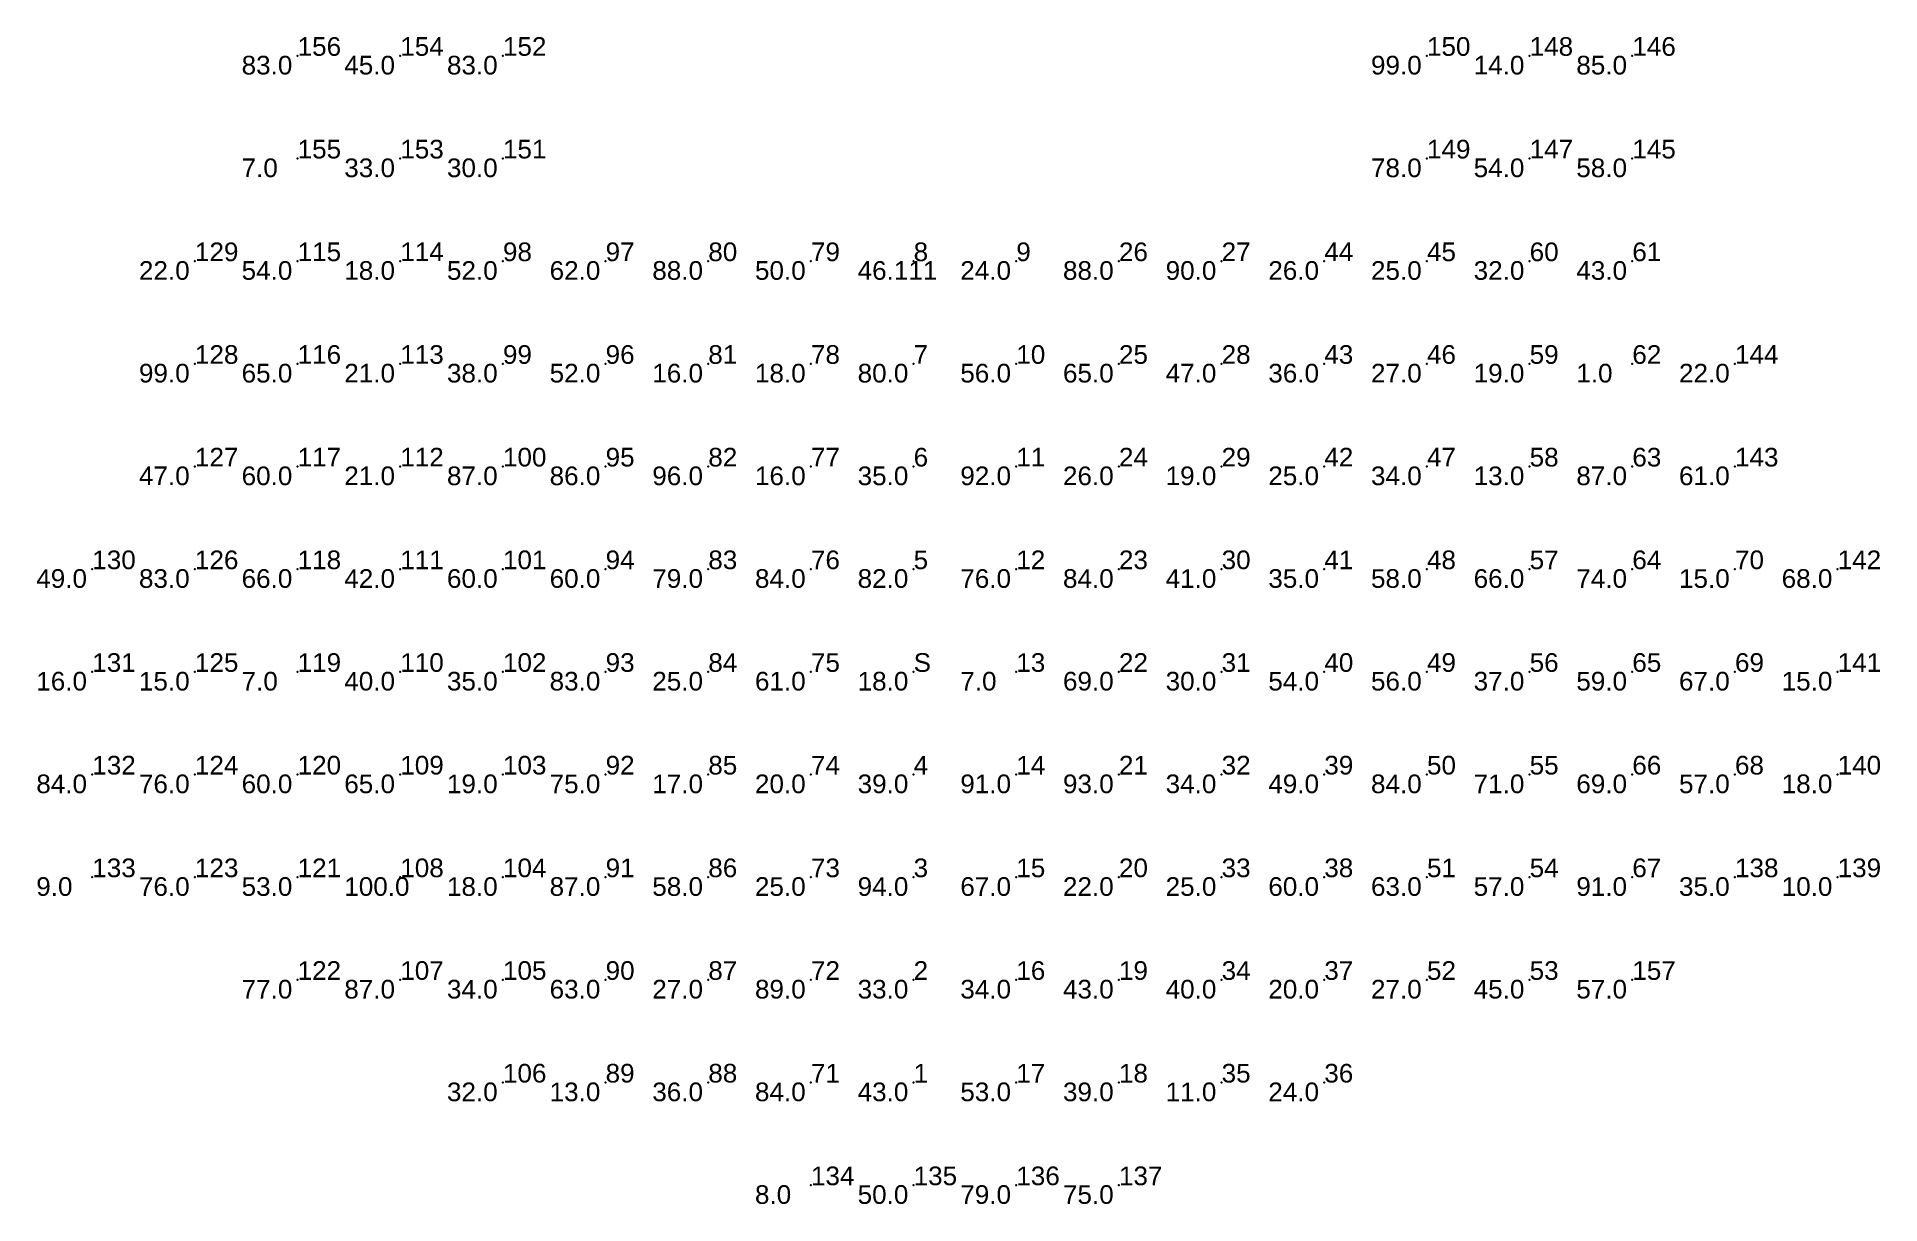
# Model space of a CAD drawing. Extents: x -18.8 to 20.7, y -11.4 to 13.6.
import ezdxf

# ---------------------------------------------------------------- set-up
doc = ezdxf.new("R2010")
doc.units = 0
doc.styles.get("Standard").update_dxf_attribs({"font": 'arial.ttf'})

msp = doc.modelspace()

# ---------------------------------------------------------------- linework, layer by layer
at = {"layer": 'punkty', "color": 7}
for p in [(-13.2, 13.2, 83), (-11, 13.2, 45), (-8.8, 13.2, 83), (11, 13.2, 99), (13.2, 13.2, 14), (15.4, 13.2, 85), (-13.2, 11, 7), (-11, 11, 33), (-8.8, 11, 30), (11, 11, 78), (13.2, 11, 54), (15.4, 11, 58), (-15.4, 8.8, 22), (-13.2, 8.8, 54), (-11, 8.8, 18), (-8.8, 8.8, 52), (-6.6, 8.8, 62), (-4.4, 8.8, 88), (-2.2, 8.8, 50), (0, 8.8, 46.111), (2.2, 8.8, 24), (4.4, 8.8, 88), (6.6, 8.8, 90), (8.8, 8.8, 26), (11, 8.8, 25), (13.2, 8.8, 32), (15.4, 8.8, 43), (-15.4, 6.6, 99), (-13.2, 6.6, 65), (-11, 6.6, 21), (-8.8, 6.6, 38), (-6.6, 6.6, 52), (-4.4, 6.6, 16), (-2.2, 6.6, 18), (0, 6.6, 80), (2.2, 6.6, 56), (4.4, 6.6, 65), (6.6, 6.6, 47), (8.8, 6.6, 36), (11, 6.6, 27), (13.2, 6.6, 19), (15.4, 6.6, 1), (17.6, 6.6, 22), (-15.4, 4.4, 47), (-13.2, 4.4, 60), (-11, 4.4, 21), (-8.8, 4.4, 87), (-6.6, 4.4, 86), (-4.4, 4.4, 96), (-2.2, 4.4, 16), (0, 4.4, 35), (2.2, 4.4, 92), (4.4, 4.4, 26), (6.6, 4.4, 19), (8.8, 4.4, 25), (11, 4.4, 34), (13.2, 4.4, 13), (15.4, 4.4, 87), (17.6, 4.4, 61), (-17.6, 2.2, 49), (-15.4, 2.2, 83), (-13.2, 2.2, 66), (-11, 2.2, 42), (-8.8, 2.2, 60), (-6.6, 2.2, 60), (-4.4, 2.2, 79), (-2.2, 2.2, 84), (0, 2.2, 82), (2.2, 2.2, 76), (4.4, 2.2, 84), (6.6, 2.2, 41), (8.8, 2.2, 35), (11, 2.2, 58), (13.2, 2.2, 66), (15.4, 2.2, 74), (17.6, 2.2, 15), (19.8, 2.2, 68), (-17.6, 0, 16), (-15.4, 0, 15), (-13.2, 0, 7), (-11, 0, 40), (-8.8, 0, 35), (-6.6, 0, 83), (-4.4, 0, 25), (-2.2, 0, 61), (0, 0, 18), (2.2, 0, 7), (4.4, 0, 69), (6.6, 0, 30), (8.8, 0, 54), (11, 0, 56), (13.2, 0, 37), (15.4, 0, 59), (17.6, 0, 67), (19.8, 0, 15), (-17.6, -2.2, 84), (-15.4, -2.2, 76), (-13.2, -2.2, 60), (-11, -2.2, 65), (-8.8, -2.2, 19), (-6.6, -2.2, 75), (-4.4, -2.2, 17), (-2.2, -2.2, 20), (0, -2.2, 39), (2.2, -2.2, 91), (4.4, -2.2, 93), (6.6, -2.2, 34), (8.8, -2.2, 49), (11, -2.2, 84), (13.2, -2.2, 71), (15.4, -2.2, 69), (17.6, -2.2, 57), (19.8, -2.2, 18), (-17.6, -4.4, 9), (-15.4, -4.4, 76), (-13.2, -4.4, 53), (-11, -4.4, 100), (-8.8, -4.4, 18), (-6.6, -4.4, 87), (-4.4, -4.4, 58), (-2.2, -4.4, 25), (0, -4.4, 94), (2.2, -4.4, 67), (4.4, -4.4, 22), (6.6, -4.4, 25), (8.8, -4.4, 60), (11, -4.4, 63), (13.2, -4.4, 57), (15.4, -4.4, 91), (17.6, -4.4, 35), (19.8, -4.4, 10), (-13.2, -6.6, 77), (-11, -6.6, 87), (-8.8, -6.6, 34), (-6.6, -6.6, 63), (-4.4, -6.6, 27), (-2.2, -6.6, 89), (0, -6.6, 33), (2.2, -6.6, 34), (4.4, -6.6, 43), (6.6, -6.6, 40), (8.8, -6.6, 20), (11, -6.6, 27), (13.2, -6.6, 45), (15.4, -6.6, 57), (-8.8, -8.8, 32), (-6.6, -8.8, 13), (-4.4, -8.8, 36), (-2.2, -8.8, 84), (0, -8.8, 43), (2.2, -8.8, 53), (4.4, -8.8, 39), (6.6, -8.8, 11), (8.8, -8.8, 24), (-2.2, -11, 8), (0, -11, 50), (2.2, -11, 79), (4.4, -11, 75)]:
    msp.add_point(p, dxfattribs=at)

# ---------------------------------------------------------------- texts
at = {"layer": 'tekst', "color": 7}
for s, p in [('156', (-13.2, 13.2)), ('154', (-11, 13.2)), ('152', (-8.8, 13.2)), ('150', (11, 13.2)), ('148', (13.2, 13.2)), ('146', (15.4, 13.2)), ('155', (-13.2, 11)), ('153', (-11, 11)), ('151', (-8.8, 11)), ('149', (11, 11)), ('147', (13.2, 11)), ('145', (15.4, 11)), ('129', (-15.4, 8.8)), ('115', (-13.2, 8.8)), ('114', (-11, 8.8)), ('98', (-8.8, 8.8)), ('97', (-6.6, 8.8)), ('80', (-4.4, 8.8)), ('79', (-2.2, 8.8)), ('8', (0, 8.8)), ('9', (2.2, 8.8)), ('26', (4.4, 8.8)), ('27', (6.6, 8.8)), ('44', (8.8, 8.8)), ('45', (11, 8.8)), ('60', (13.2, 8.8)), ('61', (15.4, 8.8)), ('128', (-15.4, 6.6)), ('116', (-13.2, 6.6)), ('113', (-11, 6.6)), ('99', (-8.8, 6.6)), ('96', (-6.6, 6.6)), ('81', (-4.4, 6.6)), ('78', (-2.2, 6.6)), ('7', (0, 6.6)), ('10', (2.2, 6.6)), ('25', (4.4, 6.6)), ('28', (6.6, 6.6)), ('43', (8.8, 6.6)), ('46', (11, 6.6)), ('59', (13.2, 6.6)), ('62', (15.4, 6.6)), ('144', (17.6, 6.6)), ('127', (-15.4, 4.4)), ('117', (-13.2, 4.4)), ('112', (-11, 4.4)), ('100', (-8.8, 4.4)), ('95', (-6.6, 4.4)), ('82', (-4.4, 4.4)), ('77', (-2.2, 4.4)), ('6', (0, 4.4)), ('11', (2.2, 4.4)), ('24', (4.4, 4.4)), ('29', (6.6, 4.4)), ('42', (8.8, 4.4)), ('47', (11, 4.4)), ('58', (13.2, 4.4)), ('63', (15.4, 4.4)), ('143', (17.6, 4.4)), ('130', (-17.6, 2.2)), ('126', (-15.4, 2.2)), ('118', (-13.2, 2.2)), ('111', (-11, 2.2)), ('101', (-8.8, 2.2)), ('94', (-6.6, 2.2)), ('83', (-4.4, 2.2)), ('76', (-2.2, 2.2)), ('5', (0, 2.2)), ('12', (2.2, 2.2)), ('23', (4.4, 2.2)), ('30', (6.6, 2.2)), ('41', (8.8, 2.2)), ('48', (11, 2.2)), ('57', (13.2, 2.2)), ('64', (15.4, 2.2)), ('70', (17.6, 2.2)), ('142', (19.8, 2.2)), ('131', (-17.6, 0)), ('125', (-15.4, 0)), ('119', (-13.2, 0)), ('110', (-11, 0)), ('102', (-8.8, 0)), ('93', (-6.6, 0)), ('84', (-4.4, 0)), ('75', (-2.2, 0)), ('S', (0, 0)), ('13', (2.2, 0)), ('22', (4.4, 0)), ('31', (6.6, 0)), ('40', (8.8, 0)), ('49', (11, 0)), ('56', (13.2, 0)), ('65', (15.4, 0)), ('69', (17.6, 0)), ('141', (19.8, 0)), ('132', (-17.6, -2.2)), ('124', (-15.4, -2.2)), ('120', (-13.2, -2.2)), ('109', (-11, -2.2)), ('103', (-8.8, -2.2)), ('92', (-6.6, -2.2)), ('85', (-4.4, -2.2)), ('74', (-2.2, -2.2)), ('4', (0, -2.2)), ('14', (2.2, -2.2)), ('21', (4.4, -2.2)), ('32', (6.6, -2.2)), ('39', (8.8, -2.2)), ('50', (11, -2.2)), ('55', (13.2, -2.2)), ('66', (15.4, -2.2)), ('68', (17.6, -2.2)), ('140', (19.8, -2.2)), ('133', (-17.6, -4.4)), ('123', (-15.4, -4.4)), ('121', (-13.2, -4.4)), ('108', (-11, -4.4)), ('104', (-8.8, -4.4)), ('91', (-6.6, -4.4)), ('86', (-4.4, -4.4)), ('73', (-2.2, -4.4)), ('3', (0, -4.4)), ('15', (2.2, -4.4)), ('20', (4.4, -4.4)), ('33', (6.6, -4.4)), ('38', (8.8, -4.4)), ('51', (11, -4.4)), ('54', (13.2, -4.4)), ('67', (15.4, -4.4)), ('138', (17.6, -4.4)), ('139', (19.8, -4.4)), ('122', (-13.2, -6.6)), ('107', (-11, -6.6)), ('105', (-8.8, -6.6)), ('90', (-6.6, -6.6)), ('87', (-4.4, -6.6)), ('72', (-2.2, -6.6)), ('2', (0, -6.6)), ('16', (2.2, -6.6)), ('19', (4.4, -6.6)), ('34', (6.6, -6.6)), ('37', (8.8, -6.6)), ('52', (11, -6.6)), ('53', (13.2, -6.6)), ('157', (15.4, -6.6)), ('106', (-8.8, -8.8)), ('89', (-6.6, -8.8)), ('88', (-4.4, -8.8)), ('71', (-2.2, -8.8)), ('1', (0, -8.8)), ('17', (2.2, -8.8)), ('18', (4.4, -8.8)), ('35', (6.6, -8.8)), ('36', (8.8, -8.8)), ('134', (-2.2, -11)), ('135', (0, -11)), ('136', (2.2, -11)), ('137', (4.4, -11))]:
    msp.add_text(s, height=0.4, dxfattribs=at).set_placement(p)
at = {"layer": 'wysokosc', "color": 7}
for s, p in [('83.0', (-14.4, 12.8)), ('45.0', (-12.2, 12.8)), ('83.0', (-10, 12.8)), ('99.0', (9.8, 12.8)), ('14.0', (12, 12.8)), ('85.0', (14.2, 12.8)), ('7.0', (-14.4, 10.6)), ('33.0', (-12.2, 10.6)), ('30.0', (-10, 10.6)), ('78.0', (9.8, 10.6)), ('54.0', (12, 10.6)), ('58.0', (14.2, 10.6)), ('22.0', (-16.6, 8.4)), ('54.0', (-14.4, 8.4)), ('18.0', (-12.2, 8.4)), ('52.0', (-10, 8.4)), ('62.0', (-7.8, 8.4)), ('88.0', (-5.6, 8.4)), ('50.0', (-3.4, 8.4)), ('46.111', (-1.2, 8.4)), ('24.0', (1, 8.4)), ('88.0', (3.2, 8.4)), ('90.0', (5.4, 8.4)), ('26.0', (7.6, 8.4)), ('25.0', (9.8, 8.4)), ('32.0', (12, 8.4)), ('43.0', (14.2, 8.4)), ('99.0', (-16.6, 6.2)), ('65.0', (-14.4, 6.2)), ('21.0', (-12.2, 6.2)), ('38.0', (-10, 6.2)), ('52.0', (-7.8, 6.2)), ('16.0', (-5.6, 6.2)), ('18.0', (-3.4, 6.2)), ('80.0', (-1.2, 6.2)), ('56.0', (1, 6.2)), ('65.0', (3.2, 6.2)), ('47.0', (5.4, 6.2)), ('36.0', (7.6, 6.2)), ('27.0', (9.8, 6.2)), ('19.0', (12, 6.2)), ('1.0', (14.2, 6.2)), ('22.0', (16.4, 6.2)), ('47.0', (-16.6, 4)), ('60.0', (-14.4, 4)), ('21.0', (-12.2, 4)), ('87.0', (-10, 4)), ('86.0', (-7.8, 4)), ('96.0', (-5.6, 4)), ('16.0', (-3.4, 4)), ('35.0', (-1.2, 4)), ('92.0', (1, 4)), ('26.0', (3.2, 4)), ('19.0', (5.4, 4)), ('25.0', (7.6, 4)), ('34.0', (9.8, 4)), ('13.0', (12, 4)), ('87.0', (14.2, 4)), ('61.0', (16.4, 4)), ('49.0', (-18.8, 1.8)), ('83.0', (-16.6, 1.8)), ('66.0', (-14.4, 1.8)), ('42.0', (-12.2, 1.8)), ('60.0', (-10, 1.8)), ('60.0', (-7.8, 1.8)), ('79.0', (-5.6, 1.8)), ('84.0', (-3.4, 1.8)), ('82.0', (-1.2, 1.8)), ('76.0', (1, 1.8)), ('84.0', (3.2, 1.8)), ('41.0', (5.4, 1.8)), ('35.0', (7.6, 1.8)), ('58.0', (9.8, 1.8)), ('66.0', (12, 1.8)), ('74.0', (14.2, 1.8)), ('15.0', (16.4, 1.8)), ('68.0', (18.6, 1.8)), ('16.0', (-18.8, -0.4)), ('15.0', (-16.6, -0.4)), ('7.0', (-14.4, -0.4)), ('40.0', (-12.2, -0.4)), ('35.0', (-10, -0.4)), ('83.0', (-7.8, -0.4)), ('25.0', (-5.6, -0.4)), ('61.0', (-3.4, -0.4)), ('18.0', (-1.2, -0.4)), ('7.0', (1, -0.4)), ('69.0', (3.2, -0.4)), ('30.0', (5.4, -0.4)), ('54.0', (7.6, -0.4)), ('56.0', (9.8, -0.4)), ('37.0', (12, -0.4)), ('59.0', (14.2, -0.4)), ('67.0', (16.4, -0.4)), ('15.0', (18.6, -0.4)), ('84.0', (-18.8, -2.6)), ('76.0', (-16.6, -2.6)), ('60.0', (-14.4, -2.6)), ('65.0', (-12.2, -2.6)), ('19.0', (-10, -2.6)), ('75.0', (-7.8, -2.6)), ('17.0', (-5.6, -2.6)), ('20.0', (-3.4, -2.6)), ('39.0', (-1.2, -2.6)), ('91.0', (1, -2.6)), ('93.0', (3.2, -2.6)), ('34.0', (5.4, -2.6)), ('49.0', (7.6, -2.6)), ('84.0', (9.8, -2.6)), ('71.0', (12, -2.6)), ('69.0', (14.2, -2.6)), ('57.0', (16.4, -2.6)), ('18.0', (18.6, -2.6)), ('9.0', (-18.8, -4.8)), ('76.0', (-16.6, -4.8)), ('53.0', (-14.4, -4.8)), ('100.0', (-12.2, -4.8)), ('18.0', (-10, -4.8)), ('87.0', (-7.8, -4.8)), ('58.0', (-5.6, -4.8)), ('25.0', (-3.4, -4.8)), ('94.0', (-1.2, -4.8)), ('67.0', (1, -4.8)), ('22.0', (3.2, -4.8)), ('25.0', (5.4, -4.8)), ('60.0', (7.6, -4.8)), ('63.0', (9.8, -4.8)), ('57.0', (12, -4.8)), ('91.0', (14.2, -4.8)), ('35.0', (16.4, -4.8)), ('10.0', (18.6, -4.8)), ('77.0', (-14.4, -7)), ('87.0', (-12.2, -7)), ('34.0', (-10, -7)), ('63.0', (-7.8, -7)), ('27.0', (-5.6, -7)), ('89.0', (-3.4, -7)), ('33.0', (-1.2, -7)), ('34.0', (1, -7)), ('43.0', (3.2, -7)), ('40.0', (5.4, -7)), ('20.0', (7.6, -7)), ('27.0', (9.8, -7)), ('45.0', (12, -7)), ('57.0', (14.2, -7)), ('32.0', (-10, -9.2)), ('13.0', (-7.8, -9.2)), ('36.0', (-5.6, -9.2)), ('84.0', (-3.4, -9.2)), ('43.0', (-1.2, -9.2)), ('53.0', (1, -9.2)), ('39.0', (3.2, -9.2)), ('11.0', (5.4, -9.2)), ('24.0', (7.6, -9.2)), ('8.0', (-3.4, -11.4)), ('50.0', (-1.2, -11.4)), ('79.0', (1, -11.4)), ('75.0', (3.2, -11.4))]:
    msp.add_text(s, height=0.4, dxfattribs=at).set_placement(p)

doc.saveas('drawing.dxf')
